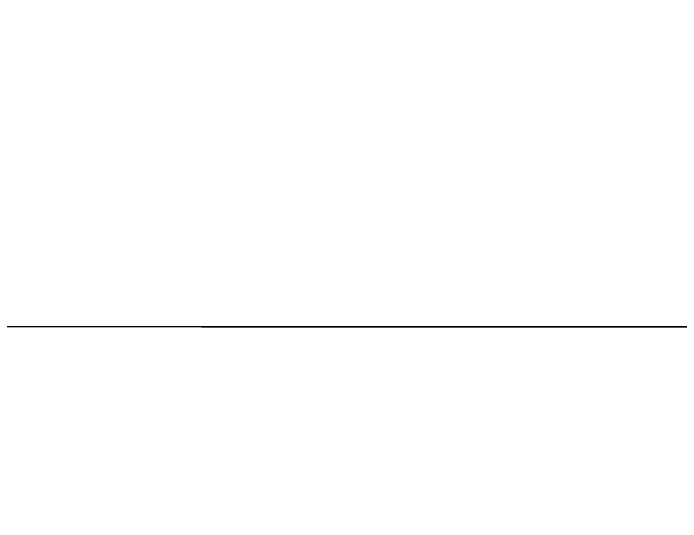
# Model space of a CAD drawing. Header units: millimetres. Extents: x 0 to 1796, y -943 to 816.
# Drawn here: x 234.656275 to 234.660881, y -501.522393 to -501.518885 of the extents above; entities that cross this region are included whole.
import ezdxf

# ---------------------------------------------------------------- set-up
doc = ezdxf.new("R2010")
doc.units = ezdxf.units.MM
doc.layers.add('Blocks', color=7, linetype='Continuous')
doc.layers.add('Blocks$Inner', color=7, linetype='Continuous', lineweight=25, true_color=0x007f00)
doc.layers.add('Blocks$Outline', color=7, linetype='Continuous', lineweight=35, true_color=0xff3f3f)

# ---------------------------------------------------------------- blocks, each defined once
blk = doc.blocks.new('Balcony Chair Top')
at = {"layer": 'Blocks$Inner'}
for points in [[(191.9314882, 211.9649234), (191.6787831, 211.964985), (191.4260791, 211.9650097), (191.1733702, 211.9650097)], [(193.4492071, 211.9641582), (192.9433294, 211.964545), (192.437443, 211.9648002), (191.9314882, 211.9649234)]]:
    blk.add_open_spline(points, degree=3, dxfattribs=at)
at = {"layer": 'Blocks$Outline'}
for points, knots in [([(168.7461077, 211.3564047), (169.0779713, 215.4882296), (169.409836, 219.6200545), (169.7417007, 223.7518795), (170.4991292, 223.7518817), (171.1234458, 223.7518833), (171.7477623, 223.7518844), (173.7751447, 223.751882), (175.8220512, 223.7778051), (177.8832696, 223.8308984), (179.9444881, 223.8839918), (182.0200163, 223.964315), (184.1038195, 224.0725244), (186.1876228, 224.1807337), (188.2797653, 224.3169209), (190.3736749, 224.4811238), (192.4675845, 224.6453268), (194.5633228, 224.8376257), (196.6540948, 225.0574302), (197.6599338, 225.1631749), (198.6709595, 225.276024), (199.6690807, 225.3938171)], [102, 102, 102, 102, 103, 103, 103, 104, 104, 104, 105, 105, 105, 106, 106, 106, 107, 107, 107, 108, 108, 108, 109, 109, 109, 109]), ([(364.2952228, 211.552832), (364.2952121, 211.552832), (364.2952015, 211.552832), (364.2951908, 211.552832), (347.9717297, 211.552832), (331.6495288, 211.5647445), (315.3363143, 211.588564), (299.0220432, 211.612385), (282.7308691, 211.6478601), (266.4473966, 211.6952983), (250.1447725, 211.7427922), (233.8754412, 211.8022505), (217.6238811, 211.8740129), (213.5993554, 211.8917841), (209.5768804, 211.9103055), (205.5562206, 211.9295813), (205.3674952, 211.930486), (204.9906462, 211.9323016), (204.801873, 211.9331893), (204.5504134, 211.9343718), (204.2988707, 211.9355216), (204.0472374, 211.9366385), (203.5441165, 211.9388716), (203.040708, 211.9409733), (202.5369518, 211.9429436), (201.529775, 211.9468829), (200.5218052, 211.9502949), (199.5125634, 211.9531806), (198.5035239, 211.9560658), (197.4940102, 211.9584228), (196.4835436, 211.9602526), (195.4724125, 211.9620837), (194.4611262, 211.9633843), (193.4492071, 211.9641582), (192.9433294, 211.964545), (192.437443, 211.9648002), (191.9314882, 211.9649234), (191.6787831, 211.964985), (191.4260791, 211.9650097), (191.1733702, 211.9650097), (190.9207723, 211.9650097), (190.6681744, 211.9650097), (190.4155765, 211.9650097), (189.4051848, 211.9650097), (188.3947931, 211.9650098), (187.3844014, 211.9650098), (185.363618, 211.9650098), (183.3428347, 211.9650099), (181.3220513, 211.96501), (179.301268, 211.9650102), (177.2804846, 211.9650105), (175.2597013, 211.965011), (174.2493096, 211.9650112), (173.238918, 211.9650115), (172.2285263, 211.9650118), (171.7232421, 211.965012), (171.2179578, 211.9650122), (170.7126736, 211.9650124), (170.4213758, 211.9650125), (169.6260996, 211.9650129), (169.1980682, 211.965013), (169.2016046, 211.7681369), (169.2048186, 211.5712761), (169.2078694, 211.3744152), (169.2079196, 211.3702918), (169.2079698, 211.3661685), (169.2080201, 211.3620451)], [37, 37, 37, 37, 37, 37, 37, 38, 38, 38, 39, 39, 39, 40, 40, 40, 41, 41, 41, 42, 42, 42, 43, 43, 43, 44, 44, 44, 45, 45, 45, 46, 46, 46, 47, 47, 47, 48, 48, 48, 49, 49, 49, 50, 50, 50, 51, 51, 51, 52, 52, 52, 53, 53, 53, 54, 54, 54, 55, 55, 55, 56, 56, 56, 57, 57, 57, 57.012371, 57.012371, 57.012371, 57.012371])]:
    blk.add_open_spline(points, degree=3, knots=knots, dxfattribs=at)

msp = doc.modelspace()

# ---------------------------------------------------------------- block references
at = {"layer": 'Blocks'}
msp.add_blockref('Balcony Chair Top', (42.7260861, -713.4859712), dxfattribs=at)

doc.saveas('drawing.dxf')
